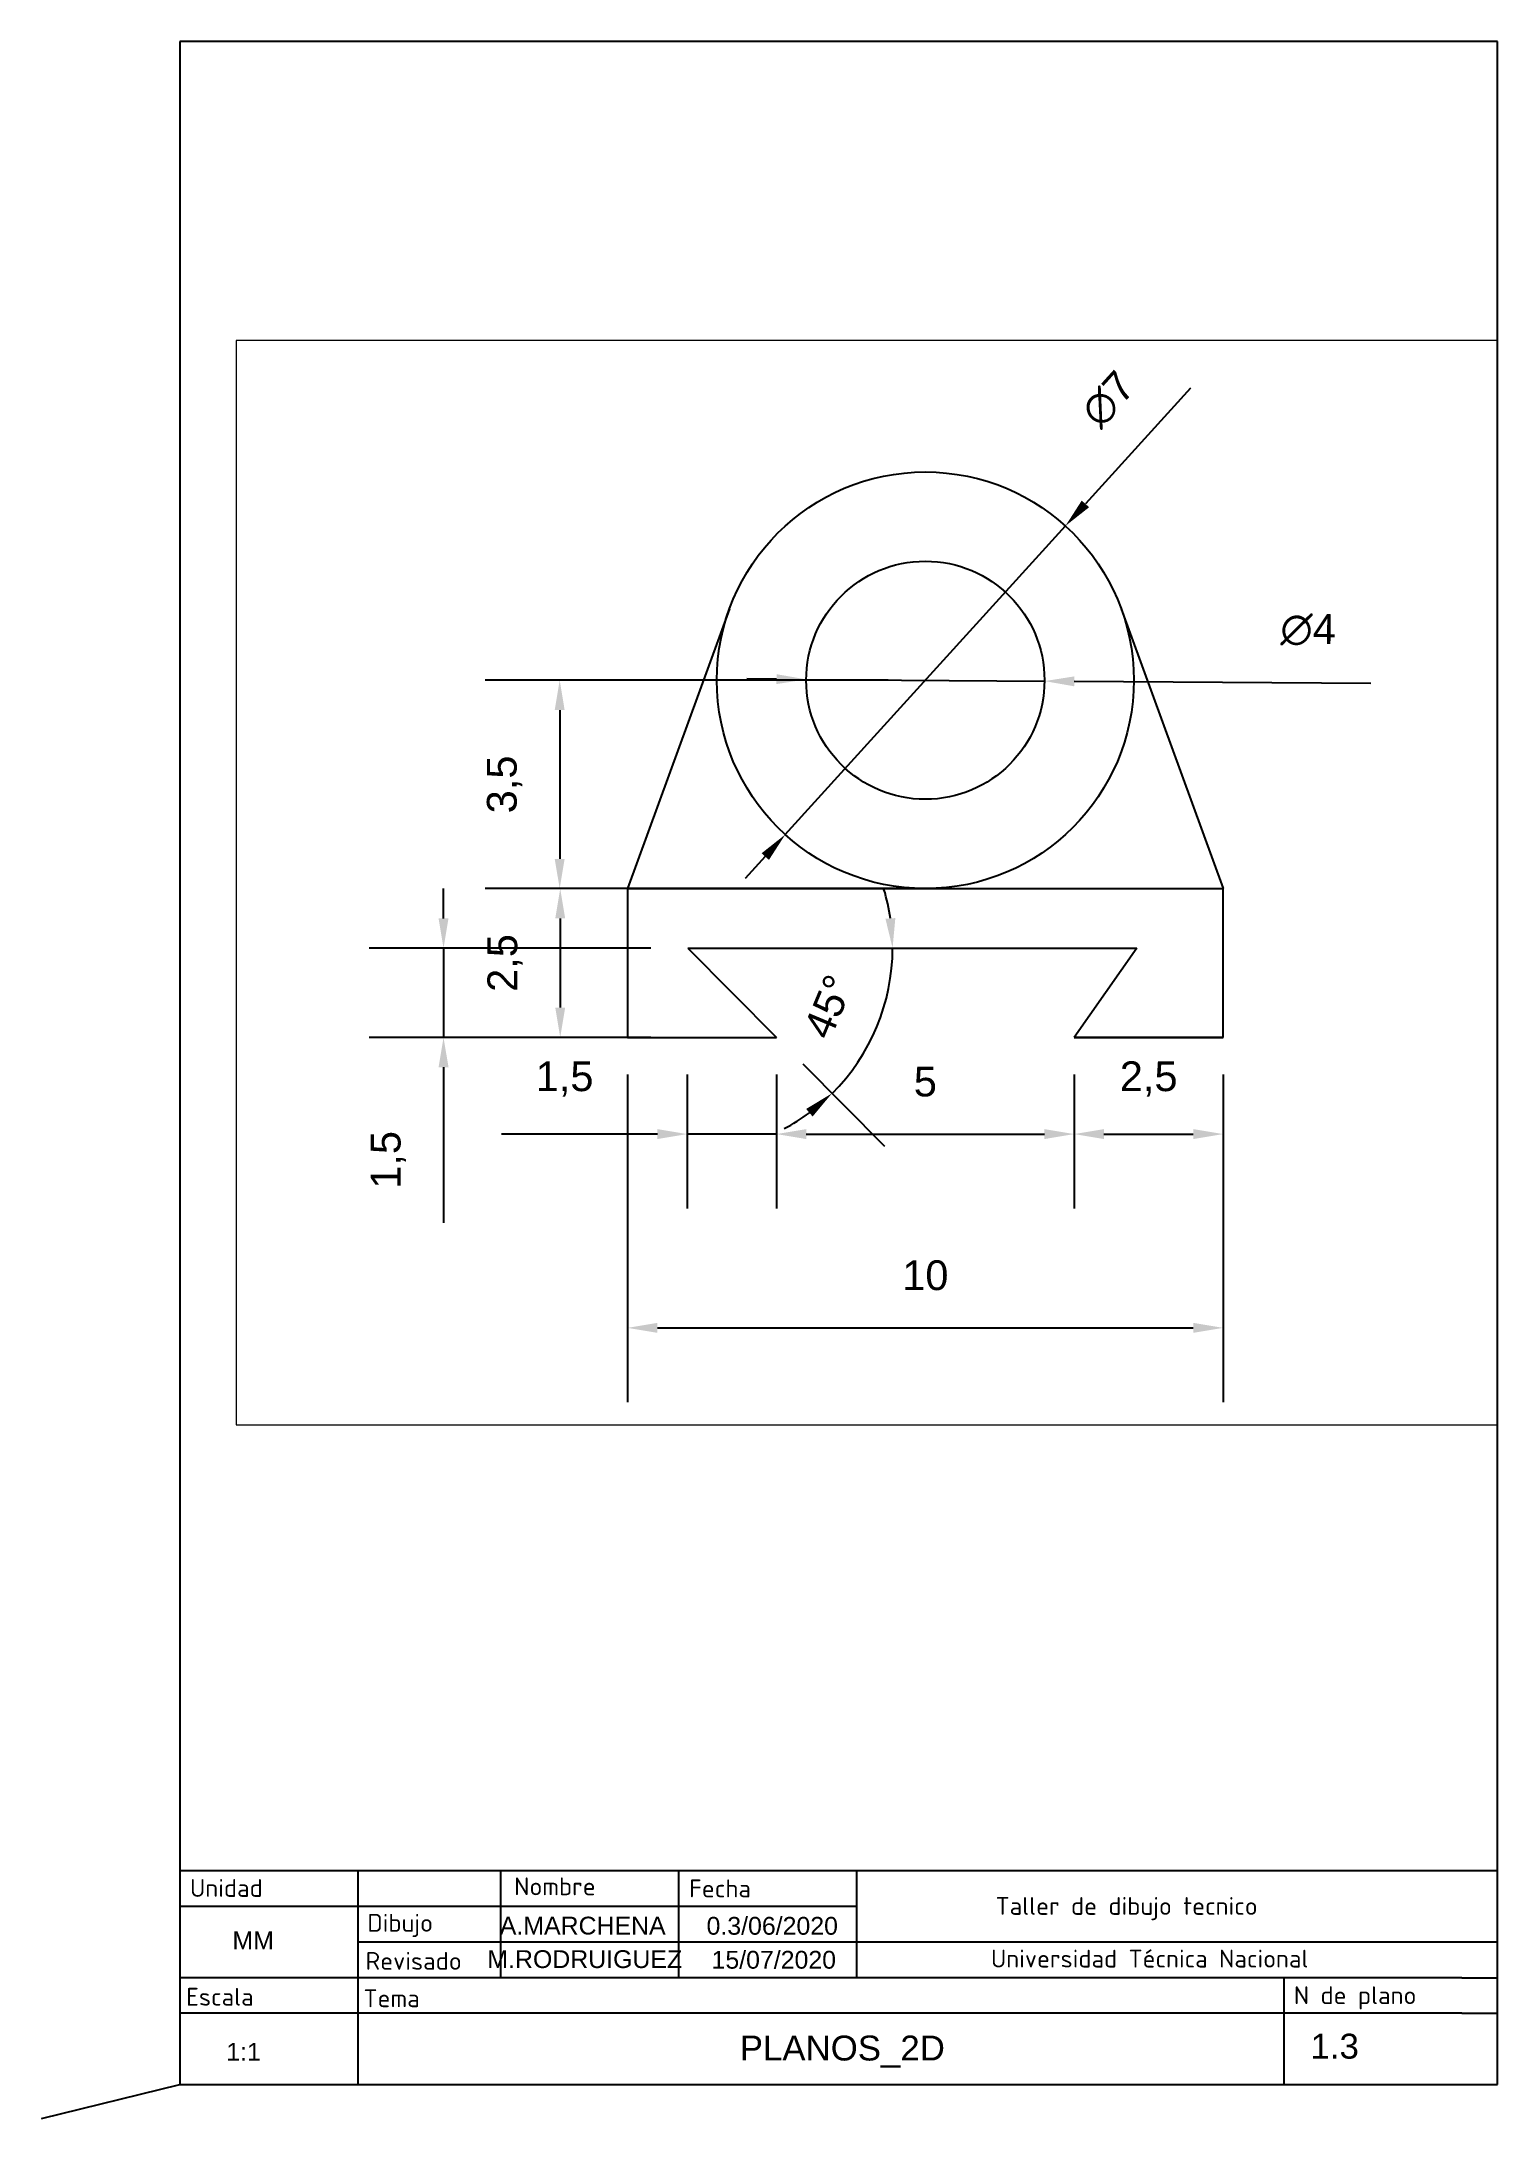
# Paper-space layout 'Presentación1' of a CAD drawing. Header units: millimetres. Extents: x -1 to 204, y -1 to 291.
# The model-space entities are those that its viewports show. They can reach past a viewport. Long polylines and large blocks are cut down to what shows.
import ezdxf
from ezdxf.enums import TextEntityAlignment as Align

# ---------------------------------------------------------------- set-up
doc = ezdxf.new("R2010")
doc.units = ezdxf.units.MM
for name, color, linetype in [('CajetinAtributos', 14, 'Continuous'), ('CajetinLine', 150, 'Continuous'), ('CajetinTexto', 18, 'Continuous'), ('Capa1', 160, 'Continuous'), ('Cotas', 170, 'Continuous')]:
    doc.layers.add(name, color=color, linetype=linetype)
doc.styles.get("Standard").update_dxf_attribs({"font": 'arial.ttf'})
doc.dimstyles.new('ISO-25', dxfattribs={"dimtxt": 0.5, "dimasz": 0.5, "dimexe": 1.25, "dimexo": 0.625, "dimtad": 1, "dimtxsty": 'Standard', "dimcen": 2.5, "dimadec": 0, "dimazin": 0, "dimtfac": 1, "dimtmove": 0, "dimatfit": 3, "dimfxl": 1, "dimarcsym": 0})

# ---------------------------------------------------------------- blocks, each defined once
blk = doc.blocks.new('*D1')
at = {"layer": 'Capa1', "color": 0, "lineweight": -2, "transparency": 16777216}
for p, q in [((-167136.069, -42688.944), (-167142.834, -42688.944)), ((-167141.584, -42689.444), (-167141.584, -42691.944)), ((-167136.069, -42692.444), (-167142.834, -42692.444))]:
    blk.add_line(p, q, dxfattribs=at)
at = {"layer": 'Capa1', "color": 0, "transparency": 16777216}
for points in [[(-167141.668, -42689.444), (-167141.501, -42689.444), (-167141.584, -42688.944)], [(-167141.668, -42691.944), (-167141.501, -42691.944), (-167141.584, -42692.444)]]:
    blk.add_solid(points, dxfattribs=at)
at = {"layer": 'Defpoints', "color": 0, "transparency": 16777216}
for p in [(-167135.444, -42688.944), (-167141.584, -42692.444), (-167135.444, -42692.444)]:
    blk.add_point(p, dxfattribs=at)
at = {"layer": 'Capa1', "color": 0, "transparency": 16777216, "insert": (-167142.51, -42690.694), "char_height": 0.5, "attachment_point": 5, "rotation": 90}
blk.add_mtext('3,5', dxfattribs=at)
blk = doc.blocks.new('*D2')
at = {"layer": 'Capa1', "color": 0, "lineweight": -2, "transparency": 16777216}
for p, q in [((-167141.069, -42692.444), (-167142.825, -42692.444)), ((-167141.575, -42692.944), (-167141.575, -42694.444)), ((-167141.069, -42694.944), (-167142.825, -42694.944))]:
    blk.add_line(p, q, dxfattribs=at)
at = {"layer": 'Capa1', "color": 0, "transparency": 16777216}
for points in [[(-167141.658, -42692.944), (-167141.492, -42692.944), (-167141.575, -42692.444)], [(-167141.658, -42694.444), (-167141.492, -42694.444), (-167141.575, -42694.944)]]:
    blk.add_solid(points, dxfattribs=at)
at = {"layer": 'Defpoints', "color": 0, "transparency": 16777216}
for p in [(-167140.444, -42692.444), (-167141.575, -42694.944), (-167140.444, -42694.944)]:
    blk.add_point(p, dxfattribs=at)
at = {"layer": 'Capa1', "color": 0, "transparency": 16777216, "insert": (-167142.501, -42693.694), "char_height": 0.5, "attachment_point": 5, "rotation": 90}
blk.add_mtext('2,5', dxfattribs=at)
blk = doc.blocks.new('*D3')
at = {"layer": 'Capa1', "color": 0, "lineweight": -2, "transparency": 16777216}
for p, q in [((-167140.444, -42695.569), (-167140.444, -42701.074)), ((-167130.444, -42695.569), (-167130.444, -42701.074)), ((-167139.944, -42699.824), (-167130.944, -42699.824))]:
    blk.add_line(p, q, dxfattribs=at)
at = {"layer": 'Capa1', "color": 0, "transparency": 16777216}
for points in [[(-167139.944, -42699.74), (-167139.944, -42699.907), (-167140.444, -42699.824)], [(-167130.944, -42699.74), (-167130.944, -42699.907), (-167130.444, -42699.824)]]:
    blk.add_solid(points, dxfattribs=at)
at = {"layer": 'Defpoints', "color": 0, "transparency": 16777216}
for p in [(-167140.444, -42694.944), (-167130.444, -42694.944), (-167130.444, -42699.824)]:
    blk.add_point(p, dxfattribs=at)
at = {"layer": 'Capa1', "color": 0, "transparency": 16777216, "insert": (-167135.444, -42698.943), "char_height": 0.5, "attachment_point": 5}
blk.add_mtext('10', dxfattribs=at)
blk = doc.blocks.new('*D6')
at = {"layer": 'Capa1', "color": 0, "lineweight": -2, "transparency": 16777216}
for p, q in [((-167137.944, -42688.925), (-167138.444, -42688.921)), ((-167137.444, -42688.929), (-167133.444, -42688.958)), ((-167127.963, -42688.999), (-167132.944, -42688.962))]:
    blk.add_line(p, q, dxfattribs=at)
at = {"layer": 'Capa1', "color": 0, "transparency": 16777216}
for points in [[(-167137.943, -42688.842), (-167137.944, -42689.008), (-167137.444, -42688.929)], [(-167132.943, -42688.879), (-167132.945, -42689.045), (-167133.444, -42688.958)]]:
    blk.add_solid(points, dxfattribs=at)
at = {"layer": 'Defpoints', "color": 0, "transparency": 16777216}
for p in [(-167137.444, -42688.929), (-167133.444, -42688.958)]:
    blk.add_point(p, dxfattribs=at)
at = {"layer": 'Capa1', "color": 0, "transparency": 16777216, "insert": (-167129.016, -42688.097), "char_height": 0.5, "attachment_point": 5, "rotation": 359.5762}
blk.add_mtext('∅4', dxfattribs=at)
blk = doc.blocks.new('*D7')
at = {"layer": 'Capa1', "color": 0, "lineweight": -2, "transparency": 16777216}
for p, q in [((-167130.994, -42684.039), (-167132.756, -42685.981)), ((-167137.796, -42691.536), (-167133.092, -42686.351)), ((-167138.132, -42691.906), (-167138.468, -42692.276))]:
    blk.add_line(p, q, dxfattribs=at)
at = {"layer": 'Capa1', "color": 0, "transparency": 16777216}
for points in [[(-167132.818, -42685.925), (-167132.694, -42686.037), (-167133.092, -42686.351)], [(-167138.193, -42691.85), (-167138.07, -42691.962), (-167137.796, -42691.536)]]:
    blk.add_solid(points, dxfattribs=at)
at = {"layer": 'Defpoints', "color": 0, "transparency": 16777216}
for p in [(-167133.092, -42686.351), (-167137.796, -42691.536)]:
    blk.add_point(p, dxfattribs=at)
at = {"layer": 'Capa1', "color": 0, "transparency": 16777216, "insert": (-167132.37, -42684.224), "char_height": 0.5, "attachment_point": 5, "rotation": 47.7831}
blk.add_mtext('∅7', dxfattribs=at)
blk = doc.blocks.new('*D10')
at = {"layer": 'Capa1', "color": 0, "lineweight": -2, "transparency": 16777216}
for p, q in [((-167143.535, -42692.944), (-167143.535, -42692.444)), ((-167140.056, -42693.444), (-167144.785, -42693.444)), ((-167143.535, -42693.444), (-167143.535, -42694.944)), ((-167140.056, -42694.944), (-167144.785, -42694.944)), ((-167143.535, -42695.444), (-167143.535, -42698.061))]:
    blk.add_line(p, q, dxfattribs=at)
at = {"layer": 'Capa1', "color": 0, "transparency": 16777216}
for points in [[(-167143.618, -42692.944), (-167143.451, -42692.944), (-167143.535, -42693.444)], [(-167143.618, -42695.444), (-167143.451, -42695.444), (-167143.535, -42694.944)]]:
    blk.add_solid(points, dxfattribs=at)
at = {"layer": 'Defpoints', "color": 0, "transparency": 16777216}
for p in [(-167139.431, -42693.444), (-167143.535, -42694.944), (-167139.431, -42694.944)]:
    blk.add_point(p, dxfattribs=at)
at = {"layer": 'Capa1', "color": 0, "transparency": 16777216, "insert": (-167144.46, -42697.002), "char_height": 0.5, "attachment_point": 5, "rotation": 90}
blk.add_mtext('1,5', dxfattribs=at)
blk = doc.blocks.new('*D11')
at = {"layer": 'Capa1', "color": 0, "lineweight": -2, "transparency": 16777216}
for p, q in [((-167139.444, -42695.569), (-167139.444, -42697.818)), ((-167137.944, -42695.569), (-167137.944, -42697.818)), ((-167139.944, -42696.568), (-167142.561, -42696.568)), ((-167137.944, -42696.568), (-167139.444, -42696.568)), ((-167137.444, -42696.568), (-167136.944, -42696.568))]:
    blk.add_line(p, q, dxfattribs=at)
at = {"layer": 'Capa1', "color": 0, "transparency": 16777216}
for points in [[(-167139.944, -42696.485), (-167139.944, -42696.652), (-167139.444, -42696.568)], [(-167137.444, -42696.485), (-167137.444, -42696.652), (-167137.944, -42696.568)]]:
    blk.add_solid(points, dxfattribs=at)
at = {"layer": 'Defpoints', "color": 0, "transparency": 16777216}
for p in [(-167139.444, -42694.944), (-167137.944, -42694.944), (-167139.444, -42696.568)]:
    blk.add_point(p, dxfattribs=at)
at = {"layer": 'Capa1', "color": 0, "transparency": 16777216, "insert": (-167141.502, -42695.643), "char_height": 0.5, "attachment_point": 5}
blk.add_mtext('1,5', dxfattribs=at)
blk = doc.blocks.new('*D12')
at = {"layer": 'Capa1', "color": 0, "lineweight": -2, "transparency": 16777216}
for p, q in [((-167137.944, -42695.569), (-167137.944, -42697.818)), ((-167132.944, -42695.569), (-167132.944, -42697.818)), ((-167137.444, -42696.568), (-167133.444, -42696.568))]:
    blk.add_line(p, q, dxfattribs=at)
at = {"layer": 'Capa1', "color": 0, "transparency": 16777216}
for points in [[(-167137.444, -42696.485), (-167137.444, -42696.652), (-167137.944, -42696.568)], [(-167133.444, -42696.485), (-167133.444, -42696.652), (-167132.944, -42696.568)]]:
    blk.add_solid(points, dxfattribs=at)
at = {"layer": 'Defpoints', "color": 0, "transparency": 16777216}
for p in [(-167137.944, -42694.944), (-167132.944, -42694.944), (-167132.944, -42696.568)]:
    blk.add_point(p, dxfattribs=at)
at = {"layer": 'Capa1', "color": 0, "transparency": 16777216, "insert": (-167135.444, -42695.689), "char_height": 0.5, "attachment_point": 5}
blk.add_mtext('5', dxfattribs=at)
blk = doc.blocks.new('*D13')
at = {"layer": 'Capa1', "color": 0, "lineweight": -2, "transparency": 16777216}
for p, q in [((-167132.944, -42695.569), (-167132.944, -42697.818)), ((-167130.444, -42695.569), (-167130.444, -42697.818)), ((-167132.444, -42696.568), (-167130.944, -42696.568))]:
    blk.add_line(p, q, dxfattribs=at)
at = {"layer": 'Capa1', "color": 0, "transparency": 16777216}
for points in [[(-167132.444, -42696.485), (-167132.444, -42696.652), (-167132.944, -42696.568)], [(-167130.944, -42696.485), (-167130.944, -42696.652), (-167130.444, -42696.568)]]:
    blk.add_solid(points, dxfattribs=at)
at = {"layer": 'Defpoints', "color": 0, "transparency": 16777216}
for p in [(-167132.944, -42694.944), (-167130.444, -42694.944), (-167130.444, -42696.568)]:
    blk.add_point(p, dxfattribs=at)
at = {"layer": 'Capa1', "color": 0, "transparency": 16777216, "insert": (-167131.694, -42695.643), "char_height": 0.5, "attachment_point": 5}
blk.add_mtext('2,5', dxfattribs=at)
blk = doc.blocks.new('*D14')
at = {"layer": 'Capa1', "color": 0, "lineweight": -2, "transparency": 16777216}
blk.add_line((-167137.504, -42695.387), (-167136.131, -42696.772), dxfattribs=at)
for start, end in [(8.3437, 16.6874), (314.7517, 360), (298.0643, 306.408)]:
    blk.add_arc((-167139.431, -42693.444), 3.437, start, end, dxfattribs=at)
at = {"layer": 'Capa1', "color": 0, "transparency": 16777216}
for points in [[(-167135.948, -42692.939), (-167136.114, -42692.951), (-167135.994, -42693.444)], [(-167137.445, -42696.146), (-167137.337, -42696.273), (-167137.012, -42695.884)]]:
    blk.add_solid(points, dxfattribs=at)
at = {"layer": 'Defpoints', "color": 0, "transparency": 16777216}
for p in [(-167139.431, -42693.444), (-167139.431, -42693.444), (-167131.891, -42693.444), (-167137.944, -42694.944), (-167136.46, -42695.17)]:
    blk.add_point(p, dxfattribs=at)
at = {"layer": 'Capa1', "color": 0, "transparency": 16777216, "insert": (-167137.07, -42694.427), "char_height": 0.5, "attachment_point": 5, "rotation": 67.3759}
blk.add_mtext('45°', dxfattribs=at)

msp = doc.modelspace()

# ---------------------------------------------------------------- linework, layer by layer
for p, q in [((-167138.732, -42687.746), (-167140.444, -42692.444)), ((-167132.155, -42687.746), (-167130.444, -42692.444)), ((-167135.444, -42692.444), (-167140.444, -42692.444)), ((-167140.444, -42692.444), (-167135.444, -42692.444)), ((-167140.444, -42692.444), (-167140.444, -42694.944)), ((-167135.444, -42692.444), (-167130.444, -42692.444)), ((-167130.444, -42694.944), (-167130.444, -42692.444)), ((-167139.431, -42693.444), (-167131.891, -42693.444)), ((-167139.431, -42693.444), (-167137.944, -42694.944)), ((-167131.891, -42693.444), (-167132.944, -42694.944)), ((-167140.444, -42694.944), (-167137.944, -42694.944)), ((-167132.944, -42694.944), (-167130.444, -42694.944)), ((-167130.444, -42694.944), (-167132.944, -42694.944))]:
    msp.add_line(p, q)
for radius in [3.5, 2]:
    msp.add_circle((-167135.444, -42688.944), radius)

# ---------------------------------------------------------------- dimensions: what is measured, and where the dimension line sits
at = {"layer": 'Capa1'}
dim = msp.add_diameter_dim_2p(p1=(-167137.796, -42691.536), p2=(-167133.092, -42686.351), dimstyle='ISO-25', dxfattribs=at)
dim.commit()
dim.dimension.update_dxf_attribs({"geometry": '*D7', "text_midpoint": (-167132.37, -42684.224)})
dim = msp.add_diameter_dim_2p(p1=(-167137.444, -42688.929), p2=(-167133.444, -42688.958), dimstyle='ISO-25', dxfattribs=at)
dim.commit()
dim.dimension.update_dxf_attribs({"geometry": '*D6', "text_midpoint": (-167129.023, -42688.991), "dimtype": 163})
for base, p1, p2, picture, middle in [((-167141.584, -42692.444), (-167135.444, -42688.944), (-167135.444, -42692.444), '*D1', (-167142.51, -42690.694)), ((-167143.535, -42694.944), (-167139.431, -42693.444), (-167139.431, -42694.944), '*D10', (-167144.46, -42697.002)), ((-167141.575, -42694.944), (-167140.444, -42692.444), (-167140.444, -42694.944), '*D2', (-167142.501, -42693.694))]:
    dim = msp.add_linear_dim(base=base, p1=p1, p2=p2, angle=90, dimstyle='ISO-25', dxfattribs=at)
    dim.commit()
    dim.dimension.update_dxf_attribs({"geometry": picture, "text_midpoint": middle})
dim = msp.add_angular_dim_2l(base=(-167136.46, -42695.17), line1=((-167139.431, -42693.444), (-167137.944, -42694.944)), line2=((-167139.431, -42693.444), (-167131.891, -42693.444)), dimstyle='ISO-25', dxfattribs=at)
dim.commit()
dim.dimension.update_dxf_attribs({"geometry": '*D14', "text_midpoint": (-167137.07, -42694.427)})
for base, p1, p2, picture, middle in [((-167139.444, -42696.568), (-167137.944, -42694.944), (-167139.444, -42694.944), '*D11', (-167141.502, -42695.643)), ((-167132.944, -42696.568), (-167137.944, -42694.944), (-167132.944, -42694.944), '*D12', (-167135.444, -42695.689)), ((-167130.444, -42696.568), (-167132.944, -42694.944), (-167130.444, -42694.944), '*D13', (-167131.694, -42695.643))]:
    dim = msp.add_linear_dim(base=base, p1=p1, p2=p2, dimstyle='ISO-25', dxfattribs=at)
    dim.commit()
    dim.dimension.update_dxf_attribs({"geometry": picture, "text_midpoint": middle})
dim = msp.add_linear_dim(base=(-167130.444, -42699.824), p1=(-167140.444, -42694.944), p2=(-167130.444, -42694.944), dimstyle='ISO-25', dxfattribs=at)
dim.commit()
dim.dimension.update_dxf_attribs({"geometry": '*D3', "text_midpoint": (-167135.444, -42699.824), "dimtype": 160})

psp = doc.layouts.new('Presentación1')

# ---------------------------------------------------------------- linework, layer by layer
at = {"color": 150}
for p, q in [((48.64, 33.99), (18.64, 33.99)), ((18.64, 33.99), (18.64, 3.99)), ((43.64, 33.99), (43.64, 3.99)), ((198.64, 33.99), (48.64, 33.99)), ((63.64, 33.99), (63.64, 18.99)), ((88.64, 33.99), (88.64, 18.99)), ((113.64, 33.99), (113.64, 18.99)), ((48.64, 28.99), (18.64, 28.99)), ((113.64, 28.99), (48.64, 28.99)), ((48.64, 23.99), (43.64, 23.99)), ((198.64, 23.99), (48.64, 23.99)), ((48.64, 18.99), (18.64, 18.99)), ((198.64, 18.99), (48.64, 18.99)), ((48.64, 13.99), (18.64, 13.99)), ((198.64, 13.99), (48.64, 13.99))]:
    psp.add_line(p, q, dxfattribs=at)
at = {"layer": 'CajetinLine'}
for p, q in [((203.64, 33.99), (198.64, 33.99)), ((203.64, 23.99), (203.64, 33.99)), ((203.64, 23.99), (198.64, 23.99)), ((203.64, 3.99), (203.64, 23.99)), ((173.67, 3.99), (173.67, 18.99)), ((198.64, 18.99), (203.64, 18.99)), ((198.64, 13.99), (203.64, 13.99)), ((18.64, 3.99), (203.64, 3.99))]:
    psp.add_line(p, q, dxfattribs=at)
at = {"layer": 'Capa1'}
psp.add_line((-0.78, -0.78), (18.64, 3.99), dxfattribs=at)
at = {"layer": 'Cotas'}
for p, q in [((203.64, 290.99), (18.64, 290.99)), ((18.64, 290.99), (18.64, 3.99)), ((203.64, 3.99), (203.64, 290.99)), ((18.64, 3.99), (203.64, 3.99))]:
    psp.add_line(p, q, dxfattribs=at)

# ---------------------------------------------------------------- texts
at = {"layer": 'CajetinAtributos'}
for tag, text, p in [('A.MARCHENA', 'A.Marchena.M', (75.2, 26.31)), ('M.RODRUIGUEZ', 'M.Rodruiguez.C', (75.49, 21.6))]:
    psp.add_attdef(tag, text=text, height=2.5, dxfattribs=at).set_placement(p, align=Align.MIDDLE_CENTER)
for tag, p, s, height in [('0.3/06/2020', (92.59, 25.03), '', 2.5), ('MM', (26.02, 22.99), 'mm', 2.5), ('15/07/2020', (93.29, 20.26), '', 2.5), ('1:1', (25.15, 7.33), '1:1', 2.5), ('PLANOS_2D', (97.25, 7.36), 'Planos 2D', 3.5), ('1.3', (177.39, 7.62), '', 3.5)]:
    psp.add_attdef(tag, p, s, height=height, dxfattribs=at)
at = {"layer": 'CajetinTexto', "char_height": 2.5}
for s, width, heights, insert, attachment_point in [('{\\fISOCPEUR|b0|i0|c0|p34;Unidad}', 25, [0], (20.06, 31.59), 4), ('{\\fISOCPEUR|b0|i0|c0|p34;Nombre}', 25, [0], (65.57, 31.82), 4), ('{\\fISOCPEUR|b0|i0|c0|p34;Fecha}', 25, [0], (90.13, 31.53), 4), ('{\\fISOCPEUR|b0|i0|c0|p34;Taller de dibujo tecnico}', 69.5267, [5.81], (151.57, 28.69), 5), ('{\\fISOCPEUR|b0|i0|c0|p34;Dibujo}', 25, [0], (44.96, 26.32), 4), ('{\\fISOCPEUR|b0|i0|c0|p34;Revisado}', 25, [0], (44.7, 21.35), 4), ('{\\fISOCPEUR|b0|i0|c0|p34;Universidad Técnica Nacional}', 69.5267, [5.81], (154.81, 21.67), 5), ('{\\fISOCPEUR|b0|i0|c0|p34;Escala}', 25, [0], (19.51, 16.31), 4), ('{\\fISOCPEUR|b0|i0|c0|p34;N de plano}', 28.8537, [0], (175.05, 16.15), 4), ('{\\fISOCPEUR|b0|i0|c0|p34;Tema}', 25, [0], (44.42, 16.1), 4)]:
    psp.add_mtext_dynamic_manual_height_columns(s, width=width, gutter_width=12.5, heights=heights, dxfattribs=dict(at, insert=insert, attachment_point=attachment_point))

# ---------------------------------------------------------------- viewports
at = {"layer": 'Capa1'}
psp.add_viewport(center=(115.09, 172.8), size=(177.1, 152.3295), view_center_point=(-167136.427, -42692.347), view_height=18.21751, dxfattribs=at)

doc.saveas('drawing.dxf')
